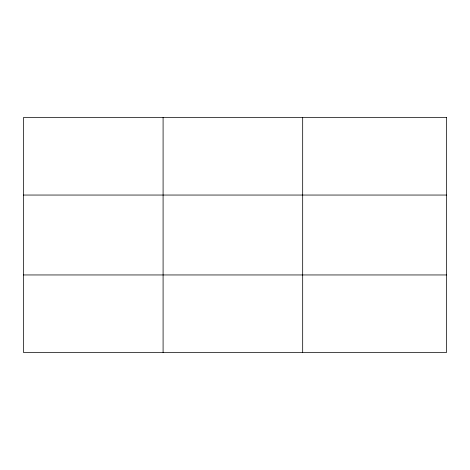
<?xml version="1.0" encoding="UTF-8"?>
<svg xmlns="http://www.w3.org/2000/svg" width="470" height="470" viewBox="0 0 470 470"><rect width="100%" height="100%" fill="white"/><g stroke="black" fill="none" stroke-linecap="round" stroke-linejoin="round"><path stroke-width="0.7" d="M163.09 352.5L163.09 117.5M302.68 352.5L302.68 117.5M23.5 195.05L446.5 195.05M23.5 274.95L446.5 274.95M446.5 117.5L23.5 117.5L23.5 352.5L446.5 352.5L446.5 117.5"/></g></svg>
